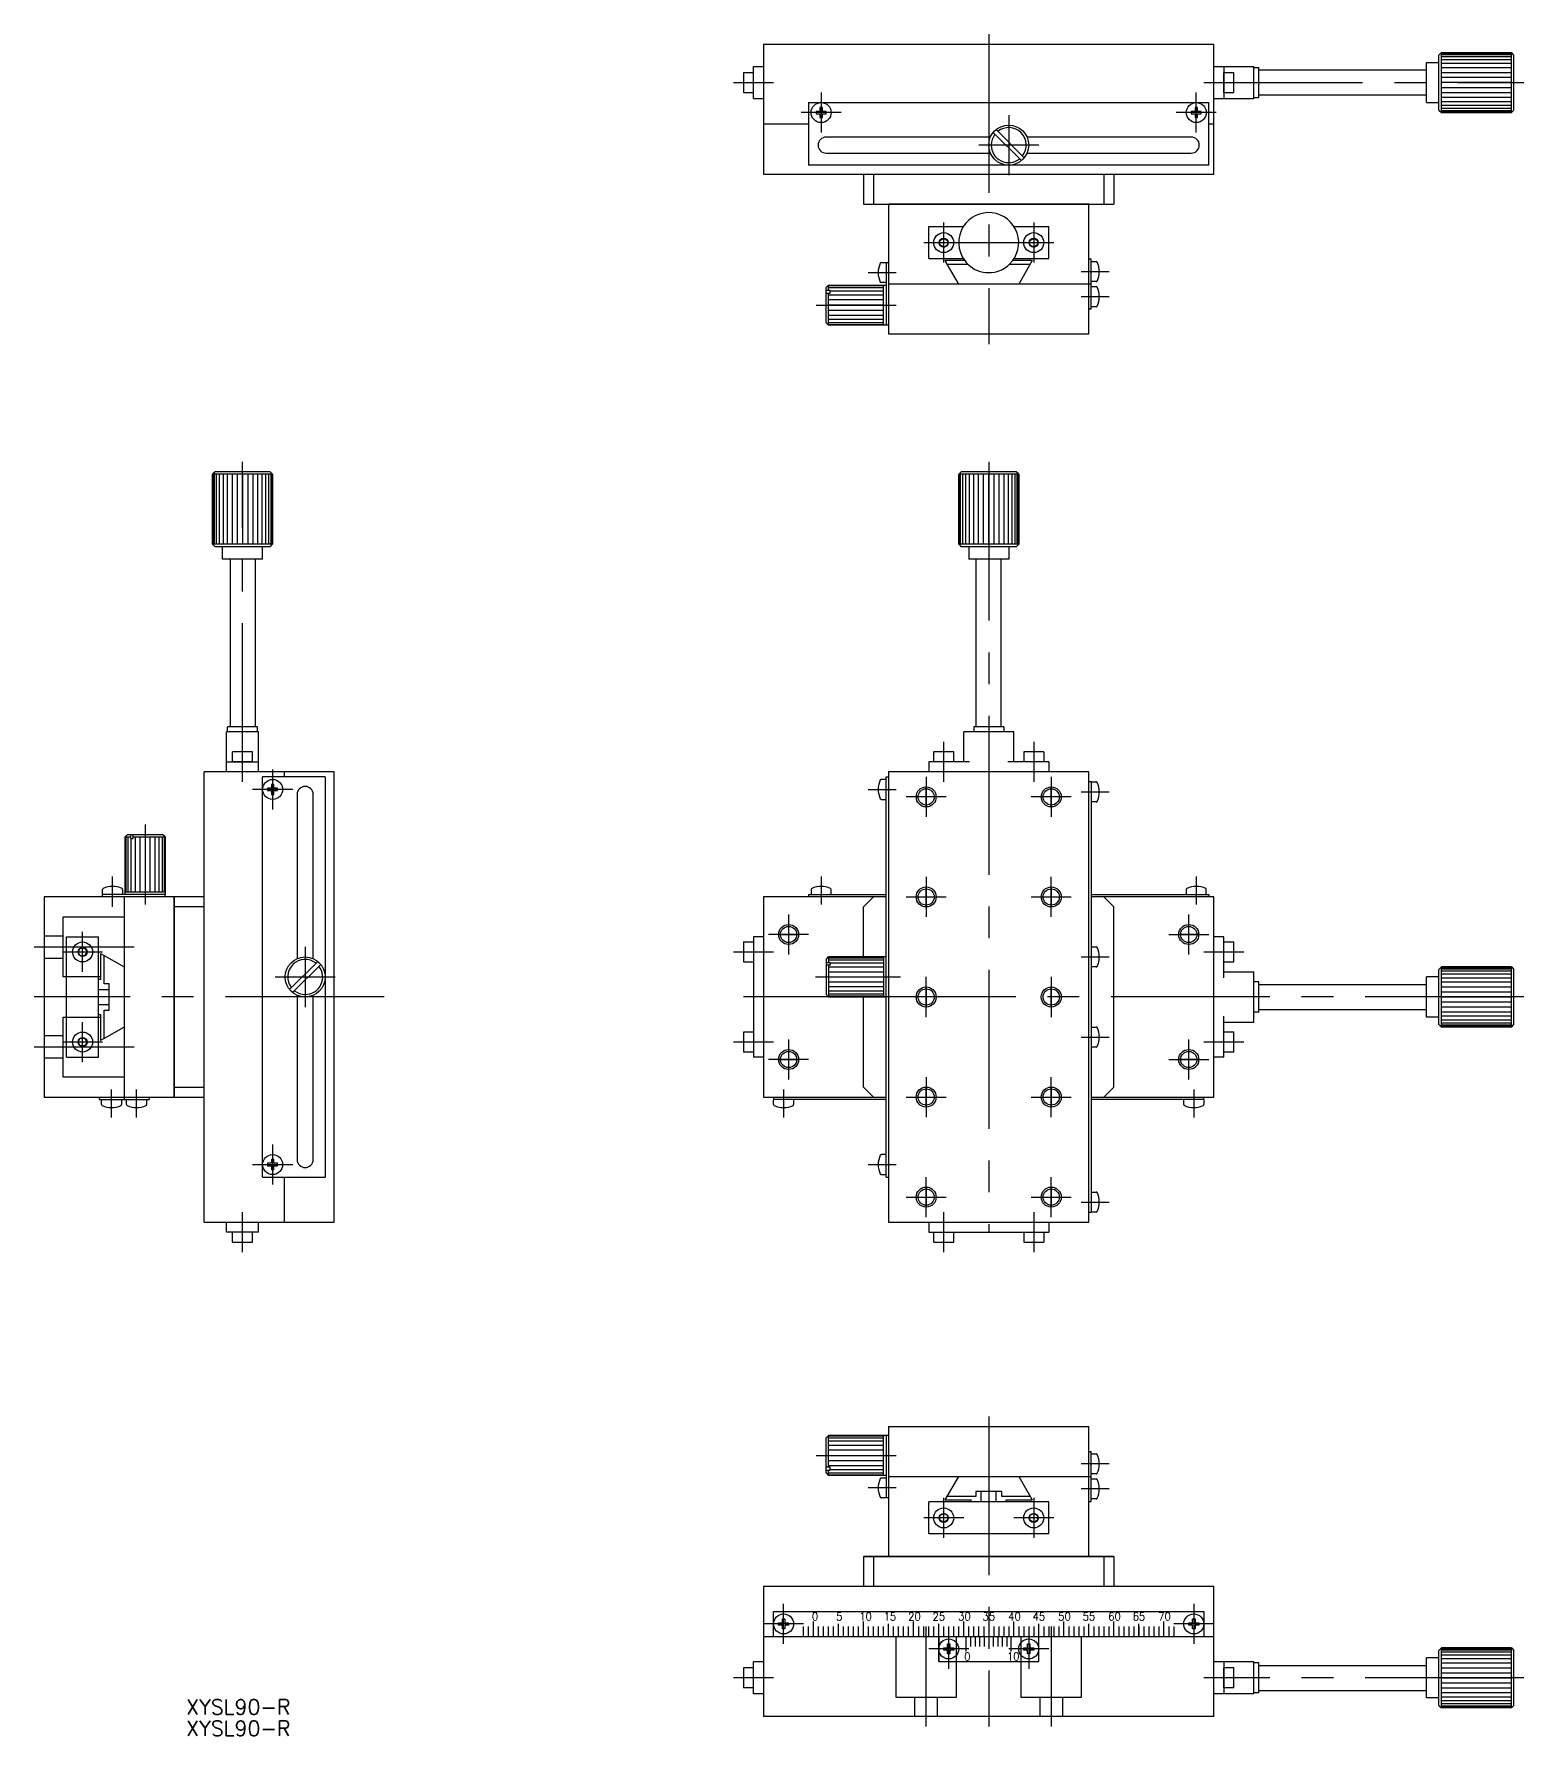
# Model space of a CAD drawing. Extents: x -191 to 392, y -148 to 193.
# Drawn here: x -190.8 to 107, y -147.7 to 192.5 of the extents above; entities that cross this region are included whole.
import ezdxf

# ---------------------------------------------------------------- set-up
doc = ezdxf.new("R2010")
doc.units = 0
doc.linetypes.add('CENTER', pattern=[50.8, 31.75, -6.35, 6.35, -6.35])
doc.linetypes.add('DASHED', pattern=[19.05, 12.7, -6.35])
doc.layers.get('0').update_dxf_attribs({"linetype": 'CONTINUOUS'})
doc.layers.add('CENTER', color=1, linetype='CENTER')
doc.styles.add('CONVERTER_2', font='txt.shx', dxfattribs={"width": 0.9})
doc.styles.get("Standard").update_dxf_attribs({"font": 'txt.shx', "height": 3, "bigfont": 'bigfont.shx'})

msp = doc.modelspace()

# ---------------------------------------------------------------- linework, layer by layer
at = {"color": 7, "linetype": 'CONTINUOUS'}
for p, q in [((-45, 190.51), (45, 190.51)), ((-45, 190.51), (-45, 164.51)), ((-45, 190.51), (-45, 186.21)), ((45, 164.51), (45, 190.51)), ((45, 185.61), (45, 189.91)), ((90.5, 188.81), (90, 188.31)), ((90, 177.31), (90, 188.31)), ((90.5, 188.81), (104.5, 188.81)), ((90.5, 188.72), (90.5, 188.81)), ((90.5, 188.72), (104.5, 188.72)), ((90.5, 188.45), (90.5, 188.72)), ((90.5, 188.45), (104.5, 188.45)), ((90.5, 188.01), (90.5, 188.45)), ((90.5, 188.01), (104.5, 188.01)), ((90.5, 187.41), (90.5, 188.01)), ((90.5, 187.41), (104.5, 187.41)), ((90.5, 186.67), (90.5, 187.41)), ((105, 188.31), (104.5, 188.81)), ((104.5, 188.72), (104.5, 188.81)), ((104.5, 188.45), (104.5, 188.72)), ((104.5, 188.01), (104.5, 188.45)), ((104.5, 187.41), (104.5, 188.01)), ((104.5, 186.67), (104.5, 187.41)), ((105, 185.01), (105, 188.31)), ((-49, 184.81), (-49, 180.81)), ((-49, 184.81), (-47, 184.81)), ((-47, 186.01), (-45, 186.01)), ((-47, 179.61), (-47, 186.01)), ((45, 186.01), (47, 186.01)), ((47, 186.01), (53, 186.01)), ((47, 186.01), (47, 179.61)), ((47, 180.81), (47, 184.81)), ((47, 184.81), (49, 184.81)), ((49, 180.81), (49, 184.81)), ((53, 179.61), (53, 186.01)), ((53, 185.81), (54, 185.81)), ((54, 185.31), (54, 185.81)), ((87.5, 185.31), (54, 185.31)), ((54, 180.31), (54, 185.31)), ((87.5, 186.81), (90, 186.81)), ((87.5, 185.31), (87.5, 186.81)), ((87.5, 178.81), (87.5, 186.81)), ((87.5, 180.31), (87.5, 185.31)), ((90.5, 186.67), (104.5, 186.67)), ((90.5, 185.81), (90.5, 186.67)), ((90.5, 185.81), (104.5, 185.81)), ((90.5, 184.84), (90.5, 185.81)), ((90.5, 184.84), (104.5, 184.84)), ((90.5, 183.86), (90.5, 184.84)), ((90.5, 183.86), (104.5, 183.86)), ((90.5, 182.81), (90.5, 183.86)), ((104.5, 185.81), (104.5, 186.67)), ((104.5, 184.84), (104.5, 185.81)), ((104.5, 183.86), (104.5, 184.84)), ((104.5, 182.81), (104.5, 183.86)), ((105, 184.81), (105, 185.01)), ((105, 180.81), (105, 184.81)), ((-49, 180.81), (-47, 180.81)), ((47, 180.81), (49, 180.81)), ((90.5, 176.81), (90.5, 182.81)), ((104.5, 182.81), (90.5, 182.81)), ((104.5, 181.77), (90.5, 181.77)), ((104.5, 180.79), (90.5, 180.79)), ((104.5, 176.81), (104.5, 182.81)), ((105, 177.31), (105, 180.81)), ((-47, 179.61), (-45, 179.61)), ((-36, 178.81), (44, 178.81)), ((-36, 178.81), (-36, 174.51)), ((-34.5, 177.06), (-34.5, 176.56)), ((-33.75, 177.06), (-34.5, 177.06)), ((-33.75, 177.81), (-33.75, 177.06)), ((-33.25, 177.81), (-33.75, 177.81)), ((-33.25, 177.06), (-33.25, 177.81)), ((-32.5, 177.06), (-33.25, 177.06)), ((-32.5, 176.56), (-32.5, 177.06)), ((41.25, 177.06), (40.5, 177.06)), ((40.5, 177.06), (40.5, 176.56)), ((41.75, 177.81), (41.25, 177.81)), ((41.25, 177.81), (41.25, 177.06)), ((41.75, 177.06), (41.75, 177.81)), ((42.5, 177.06), (41.75, 177.06)), ((42.5, 176.56), (42.5, 177.06)), ((44, 174.51), (44, 178.81)), ((45, 179.61), (47, 179.61)), ((47, 179.61), (53, 179.61)), ((53, 179.81), (54, 179.81)), ((87.5, 180.31), (54, 180.31)), ((54, 179.81), (54, 180.31)), ((87.5, 178.81), (87.5, 180.31)), ((87.5, 178.81), (90, 178.81)), ((87.5, 178.81), (90, 178.81)), ((90, 177.31), (90.5, 176.81)), ((104.5, 179.81), (90.5, 179.81)), ((104.5, 178.96), (90.5, 178.96)), ((104.5, 178.22), (90.5, 178.22)), ((104.5, 177.62), (90.5, 177.62)), ((104.5, 177.18), (90.5, 177.18)), ((105, 177.31), (104.5, 176.81)), ((-36, 174.51), (-45, 174.51)), ((-36, 174.51), (-36, 166.31)), ((-34.5, 176.56), (-33.75, 176.56)), ((-33.75, 176.56), (-33.75, 175.81)), ((-33.75, 175.81), (-33.25, 175.81)), ((-33.25, 176.56), (-32.5, 176.56)), ((-33.25, 175.81), (-33.25, 176.56)), ((40.5, 176.56), (41.25, 176.56)), ((41.25, 176.56), (41.25, 175.81)), ((41.25, 175.81), (41.75, 175.81)), ((41.75, 175.81), (41.75, 176.56)), ((41.75, 176.56), (42.5, 176.56)), ((44, 166.31), (44, 174.51)), ((45, 174.51), (44, 174.51)), ((104.5, 176.91), (90.5, 176.91)), ((90.5, 176.81), (104.5, 176.81)), ((104.5, 176.81), (90.5, 176.81)), ((0.33, 171.91), (-32.5, 171.91)), ((6.53, 167.22), (0.9, 172.85)), ((7.1, 167.78), (1.47, 173.41)), ((40.5, 171.91), (7.67, 171.91)), ((-32.5, 168.71), (0.33, 168.71)), ((7.67, 168.71), (40.5, 168.71)), ((-45, 164.51), (45, 164.51)), ((44, 166.31), (-36, 166.31)), ((-25, 164.51), (-25, 158.51)), ((-23, 164.51), (-23, 158.51)), ((23, 164.51), (23, 158.51)), ((25, 164.51), (25, 158.51)), ((-25, 158.51), (25, 158.51)), ((20, 158.51), (-20, 158.51)), ((20, 158.51), (-20, 158.51)), ((-20, 158.51), (-20, 134.31)), ((20, 132.51), (20, 158.51)), ((-12, 147.61), (-12, 154.01)), ((-12, 154.01), (-5.08, 154.01)), ((5.08, 154.01), (12, 154.01)), ((12, 147.61), (12, 154.01)), ((-9.78, 151.26), (-9, 151.71)), ((-9.78, 150.36), (-9.78, 151.26)), ((-9, 149.91), (-9.78, 150.36)), ((-9, 151.71), (-8.22, 151.26)), ((-9, 149.91), (-8.22, 150.36)), ((-8.22, 151.26), (-8.22, 150.36)), ((8.22, 151.26), (9, 151.71)), ((8.22, 150.36), (8.22, 151.26)), ((8.22, 150.36), (9, 149.91)), ((9, 151.71), (9.78, 151.26)), ((9.78, 150.36), (9, 149.91)), ((9.78, 151.26), (9.78, 150.36)), ((-21.49, 146.81), (-20.5, 146.81)), ((-20.5, 146.81), (-20.5, 134.31)), ((-20.5, 146.81), (-20, 146.81)), ((-12, 147.61), (-5.08, 147.61)), ((-4.8, 147.21), (-8.71, 147.21)), ((-8.31, 146.51), (-8.71, 147.21)), ((-8.31, 146.51), (-8.48, 146.81)), ((-6, 142.51), (-8.31, 146.51)), ((-8.31, 146.51), (-4.18, 146.51)), ((4.18, 146.51), (8.31, 146.51)), ((8.71, 147.21), (4.8, 147.21)), ((5.08, 147.61), (12, 147.61)), ((8.71, 147.21), (6, 142.51)), ((20, 147.21), (20, 147.51)), ((20.5, 147.51), (20, 147.51)), ((20.5, 137.51), (20.5, 147.51)), ((20.5, 147.01), (21.49, 147.01)), ((21.49, 143.01), (20.5, 143.01)), ((-32, 142.31), (-32.5, 141.81)), ((-32.5, 134.81), (-32.5, 141.81)), ((-31.7, 141.24), (-32.5, 141.24)), ((-32.5, 140.68), (-31.7, 140.68)), ((-32, 142.31), (-20.5, 142.31)), ((-32, 141.24), (-32, 142.31)), ((-21, 142.18), (-32, 142.18)), ((-21, 141.78), (-32, 141.78)), ((-32, 134.31), (-32, 140.68)), ((-21, 140.31), (-32, 140.31)), ((-31.7, 140.68), (-31.7, 141.24)), ((-21, 141.14), (-31.7, 141.14)), ((-20.5, 142.81), (-21.49, 142.81)), ((-21, 134.31), (-21, 142.31)), ((20.5, 142.51), (-20, 142.51)), ((20.5, 142.01), (21.49, 142.01)), ((-21, 139.35), (-32, 139.35)), ((-21, 138.31), (-32, 138.31)), ((-32, 137.28), (-21, 137.28)), ((-32, 136.31), (-21, 136.31)), ((20.5, 137.51), (20, 137.51)), ((21.49, 138.01), (20.5, 138.01)), ((-32.5, 134.81), (-32, 134.31)), ((-32, 135.49), (-21, 135.49)), ((-32, 134.85), (-21, 134.85)), ((-32, 134.45), (-21, 134.45)), ((-20, 134.31), (-32, 134.31)), ((-21, 134.56), (-21, 134.31)), ((-20, 134.31), (-20, 132.51)), ((20, 132.51), (-20, 132.51)), ((-154.64, 105), (-155.14, 104.5)), ((-155.14, 90.5), (-155.14, 104.5)), ((-155.05, 104.5), (-155.14, 104.5)), ((-155.05, 90.5), (-155.05, 104.5)), ((-154.78, 104.5), (-155.05, 104.5)), ((-154.78, 90.5), (-154.78, 104.5)), ((-154.34, 104.5), (-154.78, 104.5)), ((-151.34, 105), (-154.64, 105)), ((-154.34, 90.5), (-154.34, 104.5)), ((-153.74, 104.5), (-154.34, 104.5)), ((-153.74, 90.5), (-153.74, 104.5)), ((-153, 104.5), (-153.74, 104.5)), ((-153, 90.5), (-153, 104.5)), ((-152.14, 104.5), (-153, 104.5)), ((-152.14, 90.5), (-152.14, 104.5)), ((-151.16, 104.5), (-152.14, 104.5)), ((-151.14, 105), (-151.34, 105)), ((-151.16, 90.5), (-151.16, 104.5)), ((-150.18, 104.5), (-151.16, 104.5)), ((-147.14, 105), (-151.14, 105)), ((-150.18, 90.5), (-150.18, 104.5)), ((-149.14, 104.5), (-150.18, 104.5)), ((-149.14, 104.5), (-149.14, 90.5)), ((-143.14, 104.5), (-149.14, 104.5)), ((-148.1, 104.5), (-148.1, 90.5)), ((-143.64, 105), (-147.14, 105)), ((-147.12, 104.5), (-147.12, 90.5)), ((-146.14, 104.5), (-146.14, 90.5)), ((-145.28, 104.5), (-145.28, 90.5)), ((-144.54, 104.5), (-144.54, 90.5)), ((-143.94, 104.5), (-143.94, 90.5)), ((-143.64, 105), (-143.14, 104.5)), ((-143.5, 104.5), (-143.5, 90.5)), ((-143.23, 104.5), (-143.23, 90.5)), ((-143.14, 104.5), (-143.14, 90.5)), ((-143.14, 90.5), (-143.14, 104.5)), ((-6, 104.5), (-5.5, 105)), ((-6, 90.5), (-6, 104.5)), ((-6, 104.5), (-6, 90.5)), ((0, 104.5), (-6, 104.5)), ((-5.91, 90.5), (-5.91, 104.5)), ((-5.64, 90.5), (-5.64, 104.5)), ((-2, 105), (-5.5, 105)), ((-5.2, 90.5), (-5.2, 104.5)), ((-4.6, 90.5), (-4.6, 104.5)), ((-3.86, 90.5), (-3.86, 104.5)), ((-3, 90.5), (-3, 104.5)), ((-2.02, 90.5), (-2.02, 104.5)), ((2, 105), (-2, 105)), ((-1.04, 90.5), (-1.04, 104.5)), ((0, 90.5), (0, 104.5)), ((1.04, 104.5), (0, 104.5)), ((1.04, 104.5), (1.04, 90.5)), ((2.02, 104.5), (1.04, 104.5)), ((2.2, 105), (2, 105)), ((2.02, 104.5), (2.02, 90.5)), ((3, 104.5), (2.02, 104.5)), ((5.5, 105), (2.2, 105)), ((3, 104.5), (3, 90.5)), ((3.86, 104.5), (3, 104.5)), ((3.86, 104.5), (3.86, 90.5)), ((4.6, 104.5), (3.86, 104.5)), ((4.6, 104.5), (4.6, 90.5)), ((5.2, 104.5), (4.6, 104.5)), ((5.2, 104.5), (5.2, 90.5)), ((5.64, 104.5), (5.2, 104.5)), ((6, 104.5), (5.5, 105)), ((5.64, 104.5), (5.64, 90.5)), ((5.91, 104.5), (5.64, 104.5)), ((5.91, 104.5), (5.91, 90.5)), ((6, 104.5), (5.91, 104.5)), ((6, 104.5), (6, 90.5)), ((-155.14, 90.5), (-154.64, 90)), ((-155.05, 90.5), (-155.14, 90.5)), ((-154.78, 90.5), (-155.05, 90.5)), ((-154.34, 90.5), (-154.78, 90.5)), ((-143.64, 90), (-154.64, 90)), ((-153.74, 90.5), (-154.34, 90.5)), ((-153, 90.5), (-153.74, 90.5)), ((-153.14, 87.5), (-153.14, 90)), ((-152.14, 90.5), (-153, 90.5)), ((-151.16, 90.5), (-152.14, 90.5)), ((-150.18, 90.5), (-151.16, 90.5)), ((-149.14, 90.5), (-150.18, 90.5)), ((-143.14, 90.5), (-149.14, 90.5)), ((-145.14, 87.5), (-145.14, 90)), ((-145.14, 87.5), (-145.14, 90)), ((-143.64, 90), (-143.14, 90.5)), ((0, 90.5), (-6, 90.5)), ((-6, 90.5), (-5.5, 90)), ((5.5, 90), (-5.5, 90)), ((4, 90), (-4, 90)), ((-4, 90), (-4, 87.5)), ((-4, 90), (-4, 87.5)), ((1.04, 90.5), (0, 90.5)), ((2.02, 90.5), (1.04, 90.5)), ((3, 90.5), (2.02, 90.5)), ((3.86, 90.5), (3, 90.5)), ((4.6, 90.5), (3.86, 90.5)), ((4, 90), (4, 87.5)), ((5.2, 90.5), (4.6, 90.5)), ((5.64, 90.5), (5.2, 90.5)), ((5.5, 90), (6, 90.5)), ((5.91, 90.5), (5.64, 90.5)), ((6, 90.5), (5.91, 90.5)), ((-145.14, 87.5), (-153.14, 87.5)), ((-151.64, 87.5), (-153.14, 87.5)), ((-151.64, 87.5), (-151.64, 54)), ((-146.64, 87.5), (-151.64, 87.5)), ((-146.64, 87.5), (-146.64, 54)), ((-145.14, 87.5), (-146.64, 87.5)), ((4, 87.5), (-4, 87.5)), ((-2.5, 87.5), (-4, 87.5)), ((-2.5, 54), (-2.5, 87.5)), ((2.5, 87.5), (-2.5, 87.5)), ((2.5, 54), (2.5, 87.5)), ((4, 87.5), (2.5, 87.5)), ((-145.94, 53), (-152.34, 53)), ((-152.34, 47), (-152.34, 53)), ((-151.64, 54), (-152.14, 54)), ((-152.14, 53), (-152.14, 54)), ((-146.64, 54), (-151.64, 54)), ((-146.14, 54), (-146.64, 54)), ((-146.14, 53), (-146.14, 54)), ((-145.94, 47), (-145.94, 53)), ((-5, 47), (-5, 53)), ((-3, 53), (-5, 53)), ((-2.5, 54), (-3, 54)), ((-3, 54), (-3, 53)), ((3, 53), (-3, 53)), ((2.5, 54), (-2.5, 54)), ((3, 54), (2.5, 54)), ((3, 54), (3, 53)), ((5, 53), (3, 53)), ((5, 47), (5, 53)), ((-151.14, 47), (-151.14, 49)), ((-147.14, 49), (-151.14, 49)), ((-147.14, 47), (-147.14, 49)), ((-11, 47), (-11, 49)), ((-7, 49), (-11, 49)), ((-7, 47), (-7, 49)), ((11, 49), (7, 49)), ((7, 49), (7, 47)), ((11, 49), (11, 47)), ((-156.84, -45), (-156.84, 45)), ((-130.84, 45), (-156.84, 45)), ((-151.94, 45), (-156.24, 45)), ((-152.34, 47), (-145.94, 47)), ((-152.34, 45), (-152.34, 47)), ((-147.14, 47), (-151.14, 47)), ((-145.94, 45), (-145.94, 47)), ((-140.84, 45), (-140.84, 44)), ((-130.84, -45), (-130.84, 45)), ((4, 45), (-20, 45)), ((-20, 45), (-20, -45)), ((-7, 47), (-12, 47)), ((-11, 47), (-12, 47)), ((-12, 47), (-12, 45)), ((-3.84, 47), (-7, 47)), ((-2.5, 45), (-3, 45)), ((2.5, 45), (-2.5, 45)), ((3, 45), (2.5, 45)), ((12, 47), (3.84, 47)), ((10, 45), (4, 45)), ((12, 45), (10, 45)), ((12, 47), (12, 45)), ((14, 45), (12, 45)), ((20, 45), (14, 45)), ((20, 43), (20, 45)), ((-145.14, -36), (-145.14, 44)), ((-140.84, 44), (-145.14, 44)), ((-144.14, 41.75), (-144.14, 41.25)), ((-143.39, 41.75), (-144.14, 41.75)), ((-144.14, 41.25), (-143.39, 41.25)), ((-143.39, 42.5), (-143.39, 41.75)), ((-142.89, 42.5), (-143.39, 42.5)), ((-143.39, 41.25), (-143.39, 40.5)), ((-142.89, 41.75), (-142.89, 42.5)), ((-142.14, 41.75), (-142.89, 41.75)), ((-142.89, 41.25), (-142.14, 41.25)), ((-142.89, 40.5), (-142.89, 41.25)), ((-142.14, 41.25), (-142.14, 41.75)), ((-132.64, 44), (-140.84, 44)), ((-132.64, 44), (-132.64, -36)), ((-20.5, 43.5), (-21.49, 43.5)), ((-20.5, -36), (-20.5, 44)), ((-20.5, 44), (-20, 44)), ((-20.5, 44), (-20, 44)), ((20, -43), (20, 43)), ((20.5, 43), (20, 43)), ((20.5, 43), (20.5, 29.78)), ((20.5, 43), (21.49, 43)), ((-143.39, 40.5), (-142.89, 40.5)), ((-138.24, 40.5), (-138.24, 7.67)), ((-135.04, 7.67), (-135.04, 40.5)), ((-21.49, 39.5), (-20.5, 39.5)), ((21.49, 39), (20.5, 39)), ((-172.14, 32.5), (-172.64, 32)), ((-172.64, 20.5), (-172.64, 32)), ((-172.64, 32), (-171.57, 32)), ((-172.5, 32), (-172.5, 21)), ((-172.14, 32.5), (-165.14, 32.5)), ((-172.1, 32), (-172.1, 21)), ((-171.57, 32.5), (-171.57, 31.7)), ((-171.57, 31.7), (-171, 31.7)), ((-171.47, 31.7), (-171.47, 21)), ((-171, 31.7), (-171, 32.5)), ((-171, 32), (-164.64, 32)), ((-170.64, 32), (-170.64, 21)), ((-169.68, 32), (-169.68, 21)), ((-168.64, 32), (-168.64, 21)), ((-167.61, 21), (-167.61, 32)), ((-166.64, 21), (-166.64, 32)), ((-165.81, 21), (-165.81, 32)), ((-165.18, 21), (-165.18, 32)), ((-164.64, 32), (-165.14, 32.5)), ((-164.78, 21), (-164.78, 32)), ((-164.64, 32), (-164.64, 21)), ((20.5, 29.78), (20.5, -43)), ((20.5, 29.78), (20.5, 20.5)), ((-177.14, 20.5), (-177.14, 21.49)), ((-164.64, 20.5), (-177.14, 20.5)), ((-177.14, 20), (-177.14, 20.5)), ((-173.14, 21.49), (-173.14, 20.5)), ((-172.64, 21), (-164.64, 21)), ((-164.64, 21), (-164.89, 21)), ((-164.64, 21), (-164.64, 20.5)), ((-164.64, 20), (-164.64, 20.5)), ((-36, 20.5), (-20.5, 20.5)), ((-36, 20.5), (-36, 20)), ((-35.5, 21.49), (-35.5, 20.5)), ((-31.5, 20.5), (-31.5, 21.49)), ((20.5, 20.5), (44, 20.5)), ((39.5, 21.49), (39.5, 20.5)), ((43.5, 20.5), (43.5, 21.49)), ((44, 20.5), (44, 20)), ((44, 20.5), (44, 20)), ((-188.84, 20), (-188.84, -20)), ((-156.84, 20), (-188.84, 20)), ((-162.84, 20), (-177.14, 20)), ((-172.84, 20), (-172.84, -20.5)), ((-162.84, -20), (-162.84, 20)), ((-162.84, 20), (-162.84, -20)), ((-162.84, 20), (-162.84, 20)), ((-156.84, 18), (-162.84, 18)), ((-45, 20), (-45, -20)), ((-20.5, 20), (-45, 20)), ((-23, 20), (-25, 18)), ((-25, 8), (-25, 18)), ((45, 20), (20.5, 20)), ((23, 20), (20.5, 20)), ((25, 18), (23, 20)), ((25, -18), (25, 18)), ((45, 14), (45, 20)), ((45, 12), (45, 14)), ((-184.34, -12), (-184.34, 12)), ((-184.34, 12), (-177.94, 12)), ((-177.94, 3.5), (-177.94, 12)), ((-49, 11), (-49, 7)), ((-49, 11), (-47, 11)), ((-47, 12), (-47, -12)), ((-47, 12), (-47, 11)), ((-45, 12), (-47, 12)), ((47, 12), (45, 12)), ((45, 10), (45, 12)), ((47, 7), (47, 12)), ((47, 11), (47, 12)), ((47, 11), (49, 11)), ((49, 7), (49, 11)), ((-182.04, 9), (-181.59, 9.78)), ((-181.59, 8.22), (-182.04, 9)), ((-181.59, 9.78), (-180.69, 9.78)), ((-180.69, 8.22), (-181.59, 8.22)), ((-180.69, 9.78), (-180.24, 9)), ((-180.69, 8.22), (-180.24, 9)), ((-177.54, 8.71), (-177.54, 3.5)), ((-177.54, 8.71), (-176.84, 8.31)), ((-176.84, 2.6), (-176.84, 8.31)), ((-176.84, 8.31), (-172.84, 6)), ((-134.11, 7.1), (-139.74, 1.47)), ((-49, 7), (-47, 7)), ((-32.5, 7.5), (-32, 8)), ((-32.5, 7.5), (-32.5, 0.5)), ((-32.5, 6.93), (-31.7, 6.93)), ((-25, 8), (-32, 8)), ((-32, 8), (-32, 6.93)), ((-32, 7.86), (-21, 7.86)), ((-32, 7.46), (-21, 7.46)), ((-31.7, 6.93), (-31.7, 6.36)), ((-31.7, 6.83), (-21, 6.83)), ((-20.5, 8), (-25, 8)), ((-21, 8), (-21, 6)), ((20.5, 10), (21.49, 10)), ((45, 4), (45, 10)), ((47, 3.84), (47, 7)), ((47, 7), (49, 7)), ((-177.54, 3.5), (-177.94, 3.5)), ((-177.94, 1.5), (-177.94, 3.5)), ((-133.54, 6.53), (-139.17, 0.9)), ((-31.7, 6.36), (-32.5, 6.36)), ((-32, 6.36), (-32, 0)), ((-32, 6), (-21, 6)), ((-32, 5.04), (-21, 5.04)), ((-32, 4), (-21, 4)), ((-21, 6), (-21, 0)), ((21.49, 6), (20.5, 6)), ((45, 3), (45, 4)), ((47, 5), (53, 5)), ((53, 3), (53, 5)), ((87.5, -4), (87.5, 4)), ((90, 4), (87.5, 4)), ((90, 4), (87.5, 4)), ((87.5, 2.5), (87.5, 4)), ((90.5, 6), (90, 5.5)), ((90, -5.5), (90, 5.5)), ((90, -4), (90, 4)), ((90.5, 0), (90.5, 6)), ((90.5, 6), (104.5, 6)), ((104.5, 6), (90.5, 6)), ((90.5, 5.91), (104.5, 5.91)), ((90.5, 5.64), (104.5, 5.64)), ((90.5, 5.2), (104.5, 5.2)), ((90.5, 4.6), (104.5, 4.6)), ((90.5, 3.86), (104.5, 3.86)), ((104.5, 0), (104.5, 6)), ((104.5, 6), (105, 5.5)), ((105, 2), (105, 5.5)), ((-177.94, 1.5), (-175.84, 1.5)), ((-177.94, -1.5), (-177.94, 1.5)), ((-175.84, 2.6), (-176.84, 2.6)), ((-175.84, -2.6), (-175.84, 2.6)), ((-138.24, 0.33), (-138.24, -32.5)), ((-135.04, -32.5), (-135.04, 0.33)), ((-32, 0), (-32.5, 0.5)), ((-21, 2.96), (-32, 2.96)), ((-21, 2), (-32, 2)), ((-21, 1.17), (-32, 1.17)), ((-21, 0.54), (-32, 0.54)), ((-21, 0.14), (-32, 0.14)), ((-32, 0), (-21, 0)), ((-25, -18), (-25, 0)), ((-21, 0), (-21, 0.25)), ((-21, 0), (-20.5, 0)), ((45, 2.5), (45, 3)), ((45, -2.5), (45, 2.5)), ((54, 3), (53, 3)), ((53, -3), (53, 3)), ((54, 2.5), (54, 3)), ((54, 2.5), (87.5, 2.5)), ((54, -2.5), (54, 2.5)), ((87.5, -2.5), (87.5, 2.5)), ((90.5, 3), (104.5, 3)), ((90.5, 2.02), (104.5, 2.02)), ((90.5, 1.04), (104.5, 1.04)), ((90.5, 0), (104.5, 0)), ((90.5, -1.04), (90.5, 0)), ((104.5, -1.04), (104.5, 0)), ((105, -2), (105, 2)), ((-177.94, -12), (-177.94, -1.5)), ((-177.94, -1.5), (-175.84, -1.5)), ((-176.84, -2.6), (-175.84, -2.6)), ((-176.84, -3.5), (-176.84, -2.6)), ((45, -3), (45, -2.5)), ((45, -4), (45, -3)), ((53, -5), (53, -3)), ((54, -3), (53, -3)), ((54, -2.5), (87.5, -2.5)), ((54, -3), (54, -2.5)), ((87.5, -4), (87.5, -2.5)), ((104.5, -1.04), (90.5, -1.04)), ((90.5, -2.02), (90.5, -1.04)), ((104.5, -2.02), (90.5, -2.02)), ((90.5, -3), (90.5, -2.02)), ((104.5, -3), (90.5, -3)), ((90.5, -3.86), (90.5, -3)), ((104.5, -2.02), (104.5, -1.04)), ((104.5, -3), (104.5, -2.02)), ((104.5, -3.86), (104.5, -3)), ((105, -2.2), (105, -2)), ((105, -5.5), (105, -2.2)), ((-177.94, -3.5), (-177.54, -3.5)), ((-177.54, -3.5), (-177.54, -8.71)), ((-176.84, -8.31), (-176.84, -3.5)), ((-172.84, -6), (-176.84, -8.31)), ((20.5, -6), (21.49, -6)), ((45, -10), (45, -4)), ((47, -12), (47, -3.84)), ((47, -5), (53, -5)), ((90, -4), (87.5, -4)), ((90, -5.5), (90.5, -6)), ((104.5, -3.86), (90.5, -3.86)), ((90.5, -4.6), (90.5, -3.86)), ((104.5, -4.6), (90.5, -4.6)), ((90.5, -5.2), (90.5, -4.6)), ((104.5, -5.2), (90.5, -5.2)), ((90.5, -5.64), (90.5, -5.2)), ((104.5, -5.64), (90.5, -5.64)), ((90.5, -5.91), (90.5, -5.64)), ((104.5, -5.91), (90.5, -5.91)), ((90.5, -6), (90.5, -5.91)), ((104.5, -6), (90.5, -6)), ((104.5, -4.6), (104.5, -3.86)), ((104.5, -5.2), (104.5, -4.6)), ((104.5, -5.64), (104.5, -5.2)), ((104.5, -6), (105, -5.5)), ((104.5, -5.91), (104.5, -5.64)), ((104.5, -6), (104.5, -5.91)), ((-182.04, -9), (-181.59, -8.22)), ((-181.59, -9.78), (-182.04, -9)), ((-181.59, -8.22), (-180.69, -8.22)), ((-180.69, -9.78), (-181.59, -9.78)), ((-180.24, -9), (-180.69, -8.22)), ((-180.24, -9), (-180.69, -9.78)), ((-176.84, -8.31), (-177.54, -8.71)), ((-47, -7), (-49, -7)), ((-49, -7), (-49, -11)), ((21.49, -10), (20.5, -10)), ((45, -12), (45, -10)), ((49, -7), (47, -7)), ((49, -11), (49, -7)), ((-184.34, -12), (-177.94, -12)), ((-47, -11), (-49, -11)), ((-45, -12), (-47, -12)), ((45, -14), (45, -12)), ((47, -12), (45, -12)), ((49, -11), (47, -11)), ((45, -20), (45, -14)), ((-188.84, -20), (-156.84, -20)), ((-177.84, -20), (-177.54, -20)), ((-177.84, -20), (-177.84, -20.5)), ((-167.84, -20), (-167.84, -20.5)), ((-162.84, -18), (-156.84, -18)), ((-45, -20), (-43, -20)), ((-43, -20), (-20.5, -20)), ((-43, -20), (-43, -20.5)), ((-23, -20), (-25, -18)), ((20.5, -20), (43, -20)), ((20.5, -20), (23, -20)), ((20.5, -20), (23, -20)), ((25, -18), (23, -20)), ((25, -18), (23, -20)), ((43, -20.5), (43, -20)), ((43, -20), (45, -20)), ((-177.84, -20.5), (-172.84, -20.5)), ((-177.34, -21.49), (-177.34, -20.5)), ((-173.34, -20.5), (-173.34, -21.49)), ((-172.84, -20.5), (-167.84, -20.5)), ((-172.34, -21.49), (-172.34, -20.5)), ((-168.34, -20.5), (-168.34, -21.49)), ((-20.5, -20.5), (-43, -20.5)), ((-43, -21.49), (-43, -20.5)), ((-39, -20.5), (-39, -21.49)), ((43, -20.5), (20.5, -20.5)), ((39, -21.49), (39, -20.5)), ((43, -20.5), (43, -21.49)), ((-143.39, -33.25), (-144.14, -33.25)), ((-144.14, -33.25), (-144.14, -33.75)), ((-144.14, -33.75), (-143.39, -33.75)), ((-142.89, -32.5), (-143.39, -32.5)), ((-143.39, -32.5), (-143.39, -33.25)), ((-143.39, -33.75), (-143.39, -34.5)), ((-142.89, -33.25), (-142.89, -32.5)), ((-142.14, -33.25), (-142.89, -33.25)), ((-142.89, -34.5), (-142.89, -33.75)), ((-142.89, -33.75), (-142.14, -33.75)), ((-142.14, -33.75), (-142.14, -33.25)), ((-20.5, -31.5), (-21.49, -31.5)), ((-145.14, -36), (-140.84, -36)), ((-143.39, -34.5), (-142.89, -34.5)), ((-140.84, -36), (-140.84, -45)), ((-140.84, -36), (-132.64, -36)), ((-21.49, -35.5), (-20.5, -35.5)), ((-20.5, -36), (-20, -36)), ((20.5, -39), (21.49, -39)), ((20, -43), (20.5, -43)), ((20, -45), (20, -43)), ((21.49, -43), (20.5, -43)), ((-156.84, -45), (-130.84, -45)), ((-156.84, -45), (-152.54, -45)), ((-152.34, -47), (-152.34, -45)), ((-145.94, -47), (-152.34, -47)), ((-151.14, -49), (-151.14, -47)), ((-147.14, -49), (-147.14, -47)), ((-145.94, -47), (-145.94, -45)), ((-20, -45), (20, -45)), ((-12, -45), (-12, -47)), ((-12, -47), (0, -47)), ((-12, -47), (-11, -47)), ((-11, -49), (-11, -47)), ((-7, -49), (-7, -47)), ((0, -47), (12, -47)), ((7, -47), (7, -49)), ((11, -47), (11, -49)), ((12, -45), (12, -47)), ((-151.14, -49), (-147.14, -49)), ((-11, -49), (-7, -49)), ((7, -49), (11, -49)), ((-32, -87.64), (-32.5, -88.14)), ((-32.5, -95.14), (-32.5, -88.14)), ((-20, -87.64), (-32, -87.64)), ((-32, -94), (-32, -87.64)), ((-21, -87.77), (-32, -87.77)), ((-21, -88.17), (-32, -88.17)), ((-21, -95.64), (-21, -87.64)), ((-21, -87.64), (-21, -87.89)), ((-20.5, -87.64), (-20.5, -100.14)), ((-20, -85.84), (20, -85.84)), ((-20, -85.84), (-20, -111.84)), ((20, -111.84), (20, -85.84)), ((-21, -88.81), (-32, -88.81)), ((-21, -89.64), (-32, -89.64)), ((-21, -90.6), (-32, -90.6)), ((-32, -91.64), (-21, -91.64)), ((20, -90.84), (20.5, -90.84)), ((20.5, -100.84), (20.5, -90.84)), ((20.5, -91.34), (21.49, -91.34)), ((-31.7, -94), (-32.5, -94)), ((-32.5, -94.57), (-31.7, -94.57)), ((-32.5, -95.14), (-32, -95.64)), ((-32, -92.67), (-21, -92.67)), ((-32, -93.64), (-21, -93.64)), ((-32, -95.64), (-32, -94.57)), ((-32, -95.1), (-21, -95.1)), ((-31.7, -94.57), (-31.7, -94)), ((-31.7, -94.47), (-21, -94.47)), ((-32, -95.5), (-21, -95.5)), ((-20.5, -95.64), (-32, -95.64)), ((-21.49, -96.14), (-20.5, -96.14)), ((-20, -95.84), (20.5, -95.84)), ((-8.71, -100.54), (-6, -95.84)), ((6, -95.84), (8.71, -100.54)), ((21.49, -95.34), (20.5, -95.34)), ((20.5, -96.34), (21.49, -96.34)), ((-20.5, -100.14), (-21.49, -100.14)), ((-20, -100.14), (-20.5, -100.14)), ((-3.5, -100.94), (-12, -100.94)), ((-12, -107.34), (-12, -100.94)), ((-8.71, -100.54), (-3.5, -100.54)), ((-2.6, -99.84), (-8.31, -99.84)), ((-3.5, -100.94), (-3.5, -100.54)), ((-1.5, -100.94), (-3.5, -100.94)), ((-2.6, -98.84), (-2.6, -99.84)), ((2.6, -98.84), (-2.6, -98.84)), ((-1.5, -100.94), (-1.5, -98.84)), ((1.5, -100.94), (-1.5, -100.94)), ((1.5, -100.94), (1.5, -98.84)), ((3.5, -100.94), (1.5, -100.94)), ((2.6, -99.84), (2.6, -98.84)), ((8.31, -99.84), (2.6, -99.84)), ((3.5, -100.54), (8.71, -100.54)), ((3.5, -100.94), (3.5, -100.54)), ((12, -100.94), (3.5, -100.94)), ((12, -107.34), (12, -100.94)), ((20, -100.84), (20, -100.54)), ((20, -100.84), (20.5, -100.84)), ((21.49, -100.34), (20.5, -100.34)), ((-9.78, -103.69), (-9, -103.24)), ((-9.78, -104.59), (-9.78, -103.69)), ((-9, -105.04), (-9.78, -104.59)), ((-8.22, -103.69), (-9, -103.24)), ((-8.22, -104.59), (-9, -105.04)), ((-8.22, -103.69), (-8.22, -104.59)), ((9, -103.24), (8.22, -103.69)), ((8.22, -104.59), (8.22, -103.69)), ((9, -105.04), (8.22, -104.59)), ((9, -103.24), (9.78, -103.69)), ((9.78, -104.59), (9, -105.04)), ((9.78, -103.69), (9.78, -104.59)), ((12, -107.34), (-12, -107.34)), ((-25, -111.84), (25, -111.84)), ((25, -111.84), (-25, -111.84)), ((-25, -111.84), (-25, -117.84)), ((-23, -111.84), (-23, -117.84)), ((-20, -111.84), (20, -111.84)), ((23, -111.84), (23, -117.84)), ((25, -111.84), (25, -117.84)), ((0, -117.84), (-45, -117.84)), ((-45, -117.84), (-45, -124.84)), ((45, -117.84), (0, -117.84)), ((45, -143.84), (45, -117.84)), ((-45, -124.84), (-45, -125.34)), ((-45, -125.34), (-45, -143.84)), ((-43, -122.84), (43, -122.84)), ((-43, -127.84), (-43, -122.84)), ((-42, -125.59), (-42, -125.09)), ((-42, -125.09), (-41.25, -125.09)), ((-41.25, -125.59), (-42, -125.59)), ((-41.25, -125.09), (-41.25, -124.34)), ((-41.25, -124.34), (-40.75, -124.34)), ((-41.25, -126.34), (-41.25, -125.59)), ((-40.75, -124.34), (-40.75, -125.09)), ((-40.75, -125.09), (-40, -125.09)), ((-40, -125.59), (-40.75, -125.59)), ((-40.75, -125.59), (-40.75, -126.34)), ((-40, -125.09), (-40, -125.59)), ((-37, -127.84), (-37, -125.84)), ((-36, -127.84), (-36, -125.84)), ((-35, -127.84), (-35, -124.84)), ((-34, -127.84), (-34, -125.84)), ((-33, -127.84), (-33, -125.84)), ((-32, -127.84), (-32, -125.84)), ((-31, -127.84), (-31, -125.84)), ((-30, -127.84), (-30, -125.34)), ((-29, -127.84), (-29, -125.84)), ((-28, -127.84), (-28, -125.84)), ((-27, -127.84), (-27, -125.84)), ((-26, -127.84), (-26, -125.84)), ((-25, -127.84), (-25, -124.84)), ((-24, -127.84), (-24, -125.84)), ((-23, -127.84), (-23, -125.84)), ((-22, -127.84), (-22, -125.84)), ((-21, -127.84), (-21, -125.84)), ((-20, -127.84), (-20, -125.34)), ((-19, -127.84), (-19, -125.84)), ((-18, -127.84), (-18, -125.84)), ((-17, -127.84), (-17, -125.84)), ((-16, -127.84), (-16, -125.84)), ((-15, -127.84), (-15, -124.84)), ((-14, -127.84), (-14, -125.84)), ((-13, -127.84), (-13, -125.84)), ((-12, -127.84), (-12, -125.84)), ((-11, -127.84), (-11, -125.84)), ((-10, -132.84), (-10, -125.34)), ((-9, -127.84), (-9, -125.84)), ((-8, -127.84), (-8, -125.84)), ((-7, -127.84), (-7, -125.84)), ((-6, -127.84), (-6, -125.84)), ((-5, -127.84), (-5, -124.84)), ((-4, -127.84), (-4, -125.84)), ((-3, -127.84), (-3, -125.84)), ((-2, -127.84), (-2, -125.84)), ((-1, -125.84), (-1, -127.84)), ((0, -125.34), (0, -130.34)), ((1, -125.84), (1, -127.84)), ((2, -125.84), (2, -127.84)), ((3, -125.84), (3, -127.84)), ((4, -125.84), (4, -127.84)), ((5, -127.84), (5, -124.84)), ((6, -125.84), (6, -127.84)), ((7, -125.84), (7, -127.84)), ((8, -125.84), (8, -127.84)), ((9, -125.84), (9, -127.84)), ((10, -132.84), (10, -125.34)), ((11, -125.84), (11, -127.84)), ((12, -125.84), (12, -127.84)), ((13, -125.84), (13, -127.84)), ((14, -125.84), (14, -127.84)), ((15, -127.84), (15, -124.84)), ((16, -125.84), (16, -127.84)), ((17, -125.84), (17, -127.84)), ((18, -125.84), (18, -127.84)), ((19, -125.84), (19, -127.84)), ((20, -127.84), (20, -125.34)), ((21, -125.84), (21, -127.84)), ((21, -125.84), (21, -127.84)), ((22, -125.84), (22, -127.84)), ((22, -125.84), (22, -127.84)), ((23, -125.84), (23, -127.84)), ((23, -125.84), (23, -127.84)), ((24, -125.84), (24, -127.84)), ((24, -125.84), (24, -127.84)), ((25, -127.84), (25, -124.84)), ((26, -125.84), (26, -127.84)), ((27, -125.84), (27, -127.84)), ((28, -125.84), (28, -127.84)), ((29, -125.84), (29, -127.84)), ((30, -127.84), (30, -125.34)), ((30, -125.84), (30, -127.84)), ((30, -125.84), (30, -127.84)), ((31, -125.84), (31, -127.84)), ((31, -125.84), (31, -127.84)), ((32, -125.84), (32, -127.84)), ((32, -125.84), (32, -127.84)), ((33, -125.84), (33, -127.84)), ((33, -125.84), (33, -127.84)), ((33, -125.84), (33, -127.84)), ((34, -125.84), (34, -127.84)), ((35, -127.84), (35, -124.84)), ((36, -125.84), (36, -127.84)), ((36, -125.84), (36, -127.84)), ((37, -125.84), (37, -127.84)), ((40, -125.59), (40, -125.09)), ((40, -125.09), (40.75, -125.09)), ((40.75, -125.59), (40, -125.59)), ((40.75, -124.34), (41.25, -124.34)), ((40.75, -125.09), (40.75, -124.34)), ((40.75, -126.34), (40.75, -125.59)), ((41.25, -124.34), (41.25, -125.09)), ((41.25, -125.09), (42, -125.09)), ((41.25, -125.59), (41.25, -126.34)), ((42, -125.59), (41.25, -125.59)), ((42, -125.09), (42, -125.59)), ((43, -122.84), (43, -127.84)), ((-45, -127.84), (43, -127.84)), ((-40.75, -126.34), (-41.25, -126.34)), ((-10, -132.84), (-10, -127.84)), ((-10, -127.84), (-10, -132.84)), ((-10, -132.84), (-10, -127.84)), ((-10, -127.84), (-10, -132.84)), ((-4.5, -130.84), (-4.5, -127.84)), ((-4.5, -130.84), (-4.5, -127.84)), ((-3.6, -129.84), (-3.6, -127.84)), ((-3.6, -129.84), (-3.6, -127.84)), ((-2.7, -127.84), (-2.7, -129.84)), ((-1.8, -129.84), (-1.8, -127.84)), ((-0.9, -127.84), (-0.9, -129.84)), ((0.9, -127.84), (0.9, -129.84)), ((1.8, -127.84), (1.8, -129.84)), ((2.7, -127.84), (2.7, -129.84)), ((3.6, -127.84), (3.6, -129.84)), ((4.5, -130.84), (4.5, -127.84)), ((10, -132.84), (10, -127.84)), ((25, -127.84), (30, -127.84)), ((41.25, -126.34), (40.75, -126.34)), ((43, -127.84), (45, -127.84)), ((-9, -130.59), (-9, -130.09)), ((-9, -130.59), (-9, -130.09)), ((-9, -130.09), (-8.25, -130.09)), ((-9, -130.09), (-8.25, -130.09)), ((-8.25, -130.59), (-9, -130.59)), ((-8.25, -130.59), (-9, -130.59)), ((-8.25, -129.34), (-7.75, -129.34)), ((-8.25, -130.09), (-8.25, -129.34)), ((-8.25, -129.34), (-7.75, -129.34)), ((-8.25, -130.09), (-8.25, -129.34)), ((-8.25, -131.34), (-8.25, -130.59)), ((-8.25, -131.34), (-8.25, -130.59)), ((-7.75, -131.34), (-8.25, -131.34)), ((-7.75, -131.34), (-8.25, -131.34)), ((-7.75, -129.34), (-7.75, -130.09)), ((-7.75, -129.34), (-7.75, -130.09)), ((-7.75, -130.09), (-7, -130.09)), ((-7.75, -130.09), (-7, -130.09)), ((-7, -130.59), (-7.75, -130.59)), ((-7, -130.59), (-7.75, -130.59)), ((-7.75, -130.59), (-7.75, -131.34)), ((-7.75, -130.59), (-7.75, -131.34)), ((-7, -130.09), (-7, -130.59)), ((-7, -130.09), (-7, -130.59)), ((7, -130.09), (7.75, -130.09)), ((7, -130.59), (7, -130.09)), ((7.75, -130.59), (7, -130.59)), ((7.75, -129.34), (8.25, -129.34)), ((7.75, -130.09), (7.75, -129.34)), ((7.75, -131.34), (7.75, -130.59)), ((8.25, -131.34), (7.75, -131.34)), ((8.25, -129.34), (8.25, -130.09)), ((8.25, -130.09), (9, -130.09)), ((8.25, -130.59), (8.25, -131.34)), ((9, -130.59), (8.25, -130.59)), ((9, -130.09), (9, -130.59)), ((87.5, -140.14), (87.5, -132.14)), ((90, -132.14), (87.5, -132.14)), ((90, -132.14), (87.5, -132.14)), ((87.5, -133.64), (87.5, -132.14)), ((90.5, -130.14), (90, -130.64)), ((90, -141.64), (90, -130.64)), ((90, -140.14), (90, -132.14)), ((90.5, -136.14), (90.5, -130.14)), ((90.5, -130.14), (104.5, -130.14)), ((104.5, -130.14), (90.5, -130.14)), ((90.5, -130.23), (90.5, -130.14)), ((90.5, -130.23), (104.5, -130.23)), ((90.5, -130.5), (90.5, -130.23)), ((90.5, -130.5), (104.5, -130.5)), ((90.5, -130.94), (90.5, -130.5)), ((90.5, -130.94), (104.5, -130.94)), ((90.5, -131.54), (104.5, -131.54)), ((90.5, -132.28), (104.5, -132.28)), ((104.5, -136.14), (104.5, -130.14)), ((104.5, -130.14), (105, -130.64)), ((105, -134.14), (105, -130.64)), ((-49, -134.14), (-49, -138.14)), ((-47, -134.14), (-49, -134.14)), ((-47, -139.34), (-47, -132.94)), ((-45, -132.94), (-47, -132.94)), ((-10, -132.84), (10, -132.84)), ((47, -132.94), (45, -132.94)), ((47, -132.94), (47, -139.34)), ((53, -132.94), (47, -132.94)), ((49, -134.14), (47, -134.14)), ((47, -138.14), (47, -134.14)), ((49, -138.14), (49, -134.14)), ((53, -139.34), (53, -132.94)), ((54, -133.14), (53, -133.14)), ((54, -133.64), (54, -133.14)), ((54, -133.64), (87.5, -133.64)), ((54, -138.64), (54, -133.64)), ((87.5, -138.64), (87.5, -133.64)), ((90.5, -133.14), (104.5, -133.14)), ((90.5, -134.12), (104.5, -134.12)), ((90.5, -135.1), (104.5, -135.1)), ((105, -138.14), (105, -134.14)), ((-47, -138.14), (-49, -138.14)), ((-45, -139.34), (-47, -139.34)), ((47, -139.34), (45, -139.34)), ((49, -138.14), (47, -138.14)), ((53, -139.34), (47, -139.34)), ((54, -139.14), (53, -139.14)), ((54, -138.64), (87.5, -138.64)), ((54, -139.14), (54, -138.64)), ((87.5, -140.14), (87.5, -138.64)), ((90.5, -136.14), (104.5, -136.14)), ((90.5, -137.18), (90.5, -136.14)), ((104.5, -137.18), (90.5, -137.18)), ((90.5, -138.16), (90.5, -137.18)), ((104.5, -138.16), (90.5, -138.16)), ((90.5, -139.14), (90.5, -138.16)), ((104.5, -139.14), (90.5, -139.14)), ((90.5, -140), (90.5, -139.14)), ((104.5, -137.18), (104.5, -136.14)), ((104.5, -138.16), (104.5, -137.18)), ((104.5, -139.14), (104.5, -138.16)), ((104.5, -140), (104.5, -139.14)), ((105, -138.34), (105, -138.14)), ((105, -141.64), (105, -138.34)), ((90, -140.14), (87.5, -140.14)), ((90, -141.64), (90.5, -142.14)), ((104.5, -140), (90.5, -140)), ((90.5, -140.73), (90.5, -140)), ((104.5, -140.73), (90.5, -140.73)), ((90.5, -141.33), (90.5, -140.73)), ((104.5, -141.33), (90.5, -141.33)), ((90.5, -141.78), (90.5, -141.33)), ((104.5, -141.78), (90.5, -141.78)), ((90.5, -142.05), (90.5, -141.78)), ((104.5, -142.05), (90.5, -142.05)), ((90.5, -142.14), (90.5, -142.05)), ((104.5, -142.14), (90.5, -142.14)), ((104.5, -140.73), (104.5, -140)), ((104.5, -141.33), (104.5, -140.73)), ((104.5, -141.78), (104.5, -141.33)), ((104.5, -142.14), (105, -141.64)), ((104.5, -142.05), (104.5, -141.78)), ((104.5, -142.14), (104.5, -142.05)), ((45, -143.84), (-45, -143.84))]:
    msp.add_line(p, q, dxfattribs=at)
at = {"color": 3, "linetype": 'DASHED'}
for p, q in [((-185.04, 16), (-172.84, 16)), ((-185.04, 12.25), (-185.04, 16)), ((-188.84, 12.25), (-185.04, 12.25)), ((-185.04, 7.75), (-185.04, 12.25)), ((-188.84, 7.75), (-185.04, 7.75)), ((-185.04, 4), (-185.04, 7.75)), ((-177.54, 4), (-185.04, 4)), ((-185.04, -4), (-177.54, -4)), ((-185.04, -7.75), (-185.04, -4)), ((-185.04, -7.75), (-188.84, -7.75)), ((-185.04, -12.25), (-185.04, -7.75)), ((-185.04, -12.25), (-188.84, -12.25)), ((-185.04, -16), (-185.04, -12.25)), ((-172.84, -16), (-185.04, -16)), ((-18.5, -140.04), (-18.5, -127.84)), ((-6.5, -127.84), (-6.5, -140.04)), ((6.5, -140.04), (6.5, -127.84)), ((18.5, -127.84), (18.5, -140.04)), ((-14.75, -140.04), (-18.5, -140.04)), ((-10.25, -140.04), (-14.75, -140.04)), ((-14.75, -143.84), (-14.75, -140.04)), ((-10.25, -143.84), (-10.25, -140.04)), ((-6.5, -140.04), (-10.25, -140.04)), ((10.25, -140.04), (6.5, -140.04)), ((14.75, -140.04), (10.25, -140.04)), ((10.25, -140.04), (10.25, -143.84)), ((14.75, -140.04), (14.75, -143.84)), ((18.5, -140.04), (14.75, -140.04))]:
    msp.add_line(p, q, dxfattribs=at)
at = {"color": 7, "linetype": 'CONTINUOUS'}
for centre, radius in [((-33.5, 176.81), 2), ((41.5, 176.81), 2), ((4, 170.31), 4), ((-9, 150.81), 2), ((-9, 150.81), 0.9), ((9, 150.81), 2), ((9, 150.81), 0.9), ((-143.14, 41.5), 2), ((-12.5, 40), 1.62), ((12.5, 40), 1.62), ((-12.5, 20), 1.62), ((12.5, 20), 1.62), ((-40, 12.5), 1.62), ((40, 12.5), 1.62), ((-181.14, 9), 2), ((-181.14, 9), 0.9), ((-136.64, 4), 4), ((-12.5, 0), 1.62), ((12.5, 0), 1.62), ((-181.14, -9), 2), ((-181.14, -9), 0.9), ((-40, -12.5), 1.62), ((40, -12.5), 1.62), ((-12.5, -20), 1.62), ((12.5, -20), 1.62), ((-143.14, -33.5), 2), ((-12.5, -40), 1.62), ((12.5, -40), 1.62), ((-9, -104.14), 2), ((-9, -104.14), 0.9), ((9, -104.14), 2), ((9, -104.14), 0.9), ((-41, -125.34), 2), ((41, -125.34), 2), ((-8, -130.34), 2), ((-8, -130.34), 2), ((8, -130.34), 2)]:
    msp.add_circle(centre, radius, dxfattribs=at)
at = {"color": 3, "linetype": 'CONTINUOUS'}
for centre in [(-12.5, 40), (12.5, 40), (-12.5, 20), (12.5, 20), (-40, 12.5), (40, 12.5), (-12.5, 0), (12.5, 0), (-40, -12.5), (40, -12.5), (-12.5, -20), (12.5, -20), (-12.5, -40), (12.5, -40)]:
    msp.add_circle(centre, 2, dxfattribs=at)
at = {"color": 7, "linetype": 'CONTINUOUS'}
for centre, radius, start, end in [((4, 170.31), 3.5, 321.5624, 128.4376), ((-32.5, 170.31), 1.6, 90, 270), ((4, 170.31), 3.5, 141.5624, 180), ((4, 170.31), 3.5, 180, 308.4376), ((40.5, 170.31), 1.6, 270, 90), ((0, 150.81), 6, 314.22, 147.769), ((0, 150.81), 6, 147.769, 216.8699), ((-17.75, 144.81), 4.35, 154.3284, 205.6716), ((-21.49, 146.61), 0.2, 90, 154.3284), ((0, 150.81), 6, 216.8699, 225.78), ((0, 150.81), 6, 225.78, 314.22), ((21.49, 146.81), 0.2, 25.6716, 90), ((17.75, 145.01), 4.35, 334.3284, 25.6716), ((-21.49, 143.01), 0.2, 205.6716, 270), ((21.49, 143.21), 0.2, 270, 334.3284), ((21.49, 141.81), 0.2, 25.6716, 90), ((17.75, 140.01), 4.35, 334.3284, 25.6716), ((21.49, 138.21), 0.2, 270, 334.3284), ((-136.64, 40.5), 1.6, 0, 180), ((-17.75, 41.5), 4.35, 154.3284, 205.6716), ((-21.49, 43.3), 0.2, 90, 154.3284), ((21.49, 42.8), 0.2, 25.6716, 90), ((17.75, 41), 4.35, 334.3284, 25.6716), ((-21.49, 39.7), 0.2, 205.6716, 270), ((21.49, 39.2), 0.2, 270, 334.3284), ((-176.94, 21.49), 0.2, 115.6716, 180), ((-175.14, 17.75), 4.35, 64.3284, 115.6716), ((-173.34, 21.49), 0.2, 0, 64.3284), ((-35.3, 21.49), 0.2, 115.6716, 180), ((-33.5, 17.75), 4.35, 64.3284, 115.6716), ((-31.7, 21.49), 0.2, 0, 64.3284), ((39.7, 21.49), 0.2, 115.6716, 180), ((41.5, 17.75), 4.35, 64.3284, 115.6716), ((43.3, 21.49), 0.2, 0, 64.3284), ((-136.64, 4), 3.5, 51.5624, 218.4376), ((21.49, 9.8), 0.2, 25.6716, 90), ((17.75, 8), 4.35, 334.3284, 25.6716), ((-136.64, 4), 3.5, 270, 38.4376), ((21.49, 6.2), 0.2, 270, 334.3284), ((-136.64, 4), 3.5, 231.5624, 270), ((21.49, -6.2), 0.2, 25.6716, 90), ((17.75, -8), 4.35, 334.3284, 25.6716), ((21.49, -9.8), 0.2, 270, 334.3284), ((-177.14, -21.49), 0.2, 180, 244.3284), ((-175.34, -17.75), 4.35, 244.3284, 295.6716), ((-173.54, -21.49), 0.2, 295.6716, 0), ((-172.14, -21.49), 0.2, 180, 244.3284), ((-170.34, -17.75), 4.35, 244.3284, 295.6716), ((-168.54, -21.49), 0.2, 295.6716, 0), ((-42.8, -21.49), 0.2, 180, 244.3284), ((-41, -17.75), 4.35, 244.3284, 295.6716), ((-39.2, -21.49), 0.2, 295.6716, 0), ((39.2, -21.49), 0.2, 180, 244.3284), ((41, -17.75), 4.35, 244.3284, 295.6716), ((42.8, -21.49), 0.2, 295.6716, 0), ((-136.64, -32.5), 1.6, 180, 0), ((-17.75, -33.5), 4.35, 154.3284, 205.6716), ((-21.49, -31.7), 0.2, 90, 154.3284), ((-21.49, -35.3), 0.2, 205.6716, 270), ((21.49, -39.2), 0.2, 25.6716, 90), ((17.75, -41), 4.35, 334.3284, 25.6716), ((21.49, -42.8), 0.2, 270, 334.3284), ((21.49, -91.54), 0.2, 25.6716, 90), ((17.75, -93.34), 4.35, 334.3284, 25.6716), ((21.49, -95.14), 0.2, 270, 334.3284), ((-17.75, -98.14), 4.35, 154.3284, 205.6716), ((-21.49, -96.34), 0.2, 90, 154.3284), ((21.49, -96.54), 0.2, 25.6716, 90), ((17.75, -98.34), 4.35, 334.3284, 25.6716), ((-21.49, -99.94), 0.2, 205.6716, 270), ((21.49, -100.14), 0.2, 270, 334.3284)]:
    msp.add_arc(centre, radius, start, end, dxfattribs=at)
at = {"layer": 'CENTER', "color": 1, "linetype": 'CENTER'}
for p, q in [((0, 192.51), (0, 130.51)), ((-51, 182.81), (-43, 182.81)), ((-33.5, 180.81), (-33.5, 172.81)), ((41.5, 172.81), (41.5, 180.81)), ((43, 182.81), (107, 182.81)), ((-29.5, 176.81), (-37.5, 176.81)), ((4, 176.31), (4, 164.31)), ((45.5, 176.81), (37.5, 176.81)), ((10, 170.31), (-2, 170.31)), ((-9, 146.81), (-9, 154.81)), ((9, 154.81), (9, 146.81)), ((-13, 150.81), (13, 150.81)), ((-24.1, 144.81), (-18.5, 144.81)), ((18.5, 145.01), (24.1, 145.01)), ((18.5, 140.01), (24.1, 140.01)), ((-34.5, 138.31), (-18.5, 138.31)), ((-149.14, 43), (-149.14, 107)), ((0, 107), (0, -47)), ((-9, 43), (-9, 51)), ((9, 51), (9, 43)), ((-143.14, 45.5), (-143.14, 37.5)), ((-139.14, 41.5), (-147.14, 41.5)), ((-24.1, 41.5), (-18.5, 41.5)), ((-12.5, 44), (-12.5, 36)), ((-12.5, 38), (-12.5, 42)), ((12.5, 44), (12.5, 36)), ((12.5, 38), (12.5, 42)), ((18.5, 41), (24.1, 41)), ((-8.5, 40), (-16.5, 40)), ((16.5, 40), (8.5, 40)), ((-168.64, 34.5), (-168.64, 18.5)), ((-175.14, 18), (-175.14, 24.1)), ((-33.5, 24.1), (-33.5, 18.5)), ((-12.5, 24), (-12.5, 16)), ((12.5, 16), (12.5, 24)), ((41.5, 24.1), (41.5, 18.5)), ((-12.5, 18), (-12.5, 22)), ((12.5, 22), (12.5, 18)), ((-16.5, 20), (-8.5, 20)), ((8.5, 20), (16.5, 20)), ((-40, 16.5), (-40, 8.5)), ((40, 8.5), (40, 16.5)), ((-181.14, 5), (-181.14, 13)), ((-36, 12.5), (-44, 12.5)), ((-42, 12.5), (-38, 12.5)), ((36, 12.5), (44, 12.5)), ((42, 12.5), (38, 12.5)), ((-190.84, 10), (-170.84, 10)), ((-185.14, 9), (-177.14, 9)), ((-136.64, 10), (-136.64, -2)), ((-51, 9), (-43, 9)), ((18.5, 8), (24.1, 8)), ((43, 9), (51, 9)), ((-142.64, 4), (-130.64, 4)), ((-34.6, 4), (-17.6, 4)), ((-12.5, -4), (-12.5, 4)), ((12.5, 4), (12.5, -4)), ((-120.84, 0), (-190.84, 0)), ((-25, 0), (-49, 0)), ((107, 0), (-25, 0)), ((-12.5, 2), (-12.5, -2)), ((12.5, -2), (12.5, 2)), ((-181.14, -13), (-181.14, -5)), ((-170.84, -10), (-190.84, -10)), ((-177.14, -9), (-185.14, -9)), ((-43, -9), (-51, -9)), ((-40, -8.5), (-40, -16.5)), ((18.5, -8), (24.1, -8)), ((40, -16.5), (40, -8.5)), ((51, -9), (43, -9)), ((-36, -12.5), (-44, -12.5)), ((-42, -12.5), (-38, -12.5)), ((36, -12.5), (44, -12.5)), ((42, -12.5), (38, -12.5)), ((-12.5, -16), (-12.5, -24)), ((12.5, -24), (12.5, -16)), ((-175.34, -24.1), (-175.34, -18.5)), ((-170.34, -24.1), (-170.34, -18.5)), ((-41, -18.5), (-41, -24.1)), ((-16.5, -20), (-8.5, -20)), ((-12.5, -22), (-12.5, -18)), ((8.5, -20), (16.5, -20)), ((12.5, -18), (12.5, -22)), ((41, -18.5), (41, -24.1)), ((-143.14, -29.5), (-143.14, -37.5)), ((-147.14, -33.5), (-139.14, -33.5)), ((-24.1, -33.5), (-18.5, -33.5)), ((-12.5, -44), (-12.5, -36)), ((12.5, -44), (12.5, -36)), ((-16.5, -40), (-8.5, -40)), ((-12.5, -38), (-12.5, -42)), ((8.5, -40), (16.5, -40)), ((12.5, -38), (12.5, -42)), ((-149.14, -51), (-149.14, -43)), ((-9, -51), (-9, -43)), ((9, -43), (9, -51)), ((18.5, -41), (24.1, -41)), ((0, -83.84), (0, -145.84)), ((-34.5, -91.64), (-18.5, -91.64)), ((24.1, -93.34), (18.5, -93.34)), ((-18.5, -98.14), (-24.1, -98.14)), ((24.1, -98.34), (18.5, -98.34)), ((-9, -108.14), (-9, -100.14)), ((9, -100.14), (9, -108.14)), ((-5, -104.14), (-13, -104.14)), ((13, -104.14), (5, -104.14)), ((-41, -129.34), (-41, -121.34)), ((41, -121.34), (41, -129.34)), ((-37, -125.34), (-45, -125.34)), ((-12.5, -145.84), (-12.5, -125.84)), ((12.5, -125.84), (12.5, -145.84)), ((45, -125.34), (37, -125.34)), ((-8, -134.34), (-8, -126.34)), ((8, -126.34), (8, -134.34)), ((-4, -130.34), (-12, -130.34)), ((12, -130.34), (4, -130.34)), ((-43, -136.14), (-51, -136.14)), ((107, -136.14), (43, -136.14))]:
    msp.add_line(p, q, dxfattribs=at)

# ---------------------------------------------------------------- texts
at = {"color": 7, "linetype": 'CONTINUOUS', "style": 'CONVERTER_2', "width": 0.9}
for s, p in [('0', (-35.36, -124.64)), ('5', (-30.48, -124.64)), ('10', (-25.84, -124.64)), ('15', (-20.96, -124.64)), ('20', (-16.08, -124.64)), ('25', (-11.2, -124.64)), ('30', (-6.08, -124.64)), ('35', (-1.2, -124.64)), ('40', (3.92, -124.64)), ('45', (8.8, -124.64)), ('50', (13.92, -124.64)), ('55', (18.8, -124.64)), ('60', (23.92, -124.64)), ('65', (28.8, -124.64)), ('70', (33.92, -124.64)), ('0', (-4.86, -132.64)), ('10', (3.66, -132.64))]:
    msp.add_text(s, height=1.6, dxfattribs=at).set_placement(p)
at = {"color": 7, "linetype": 'CONTINUOUS'}
for p in [(-160.39, -143.43), (-160.39, -147.73)]:
    msp.add_text('XYSL90-R', height=3, dxfattribs=at).set_placement(p)

doc.saveas('drawing.dxf')
